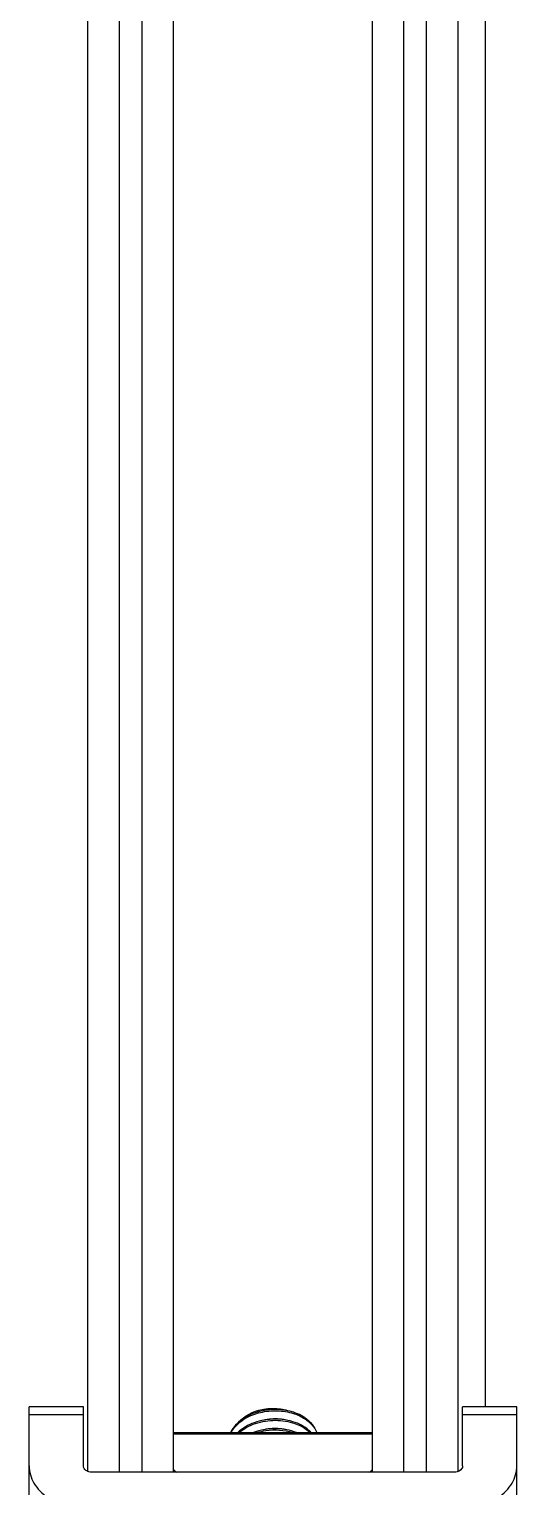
# Model space of a CAD drawing. Extents: x 27938 to 650306, y -92720 to 1524912.
# Drawn here: x 315351 to 315979, y 844218 to 846090 of the extents above; entities that cross this region are included whole.
import ezdxf

# ---------------------------------------------------------------- set-up
doc = ezdxf.new("R2010")
doc.units = 0
doc.header["$LTSCALE"] = 1000
doc.header["$MEASUREMENT"] = 0

msp = doc.modelspace()

# ---------------------------------------------------------------- linework, layer by layer
at = {"linetype": 'Continuous'}
for p, q in [((315426.8, 844237.9), (315426.8, 846888.2)), ((315467.4, 844236.7), (315467.4, 846888.2)), ((315496.5, 844236.7), (315496.5, 846888.2)), ((315537.1, 844236.7), (315537.1, 846888.2)), ((315792.7, 844236.7), (315792.7, 846888.2)), ((315833.3, 844236.7), (315833.3, 846888.2)), ((315862.4, 844236.7), (315862.4, 846888.2)), ((315903, 844237.9), (315903, 846888.2)), ((315937.9, 846865.5), (315937.9, 844320.8)), ((315351.3, 843752.1), (315351.3, 844320.8)), ((315421, 844320.8), (315351.3, 844320.8)), ((315421, 844244.9), (315421, 844320.8)), ((315908.8, 844244.9), (315908.8, 844320.8)), ((315978.5, 844320.8), (315908.8, 844320.8)), ((315978.5, 843752.1), (315978.5, 844320.8)), ((315421, 844310.6), (315351.3, 844310.6)), ((315978.5, 844310.6), (315908.8, 844310.6)), ((315537.1, 844287.7), (315792.7, 844287.7)), ((315537.1, 844286), (315792.7, 844286)), ((315897.2, 844236.7), (315432.6, 844236.7)), ((315539.2, 844238.3), (315540.6, 844236.7)), ((315789.2, 844236.7), (315790.6, 844238.3))]:
    msp.add_line(p, q, dxfattribs=at)
for centre, radius, start, end in [((315670.1, 844248.2), 68.9, 69.4703, 74.8773), ((315667.4, 844238.2), 67.1, 100.3047, 102.2499), ((315671, 844249.3), 66.1, 69.6939, 69.8962), ((315672, 844251.7), 63.5, 65.0364, 69.7243), ((315667.5, 844225.4), 67.6, 99.5601, 100.813), ((315684.5, 844259.9), 40.6, 43.29, 44.8708)]:
    msp.add_arc(centre, radius, start, end, dxfattribs=at)
for points, knots in [([(315616.1, 844295.1), (315624.8, 844305.1), (315645.2, 844314.8), (315672.8, 844316.6), (315687.1, 844313.8), (315693.8, 844311.4)], [0, 0, 0, 0, 0.481069, 0.745193, 1, 1, 1, 1]), ([(315688.1, 844314.7), (315676.3, 844317.9), (315651.9, 844318.6), (315629, 844308.6), (315620.4, 844301)], [0, 0, 0, 0, 0.51374, 1, 1, 1, 1]), ([(315620.5, 844300.9), (315628, 844309.7), (315645.7, 844318.1), (315669.8, 844319.5), (315682.3, 844316.9), (315688.1, 844314.7)], [0, 0, 0, 0, 0.4793, 0.744107, 1, 1, 1, 1]), ([(315680.1, 844316.5), (315678, 844316.9), (315669.2, 844318.1), (315660.1, 844317.6), (315653.6, 844316.2)], [0, 0, 0, 0, 0.246819, 1, 1, 1, 1]), ([(315620.4, 844301), (315619.3, 844300), (315615.3, 844296.1), (315612, 844291.4), (315610.2, 844287.7)], [0, 0, 0, 0, 0.260908, 1, 1, 1, 1]), ([(315611, 844287.7), (315611.4, 844288.4), (315612.9, 844291), (315614.7, 844293.4), (315616.1, 844295.1)], [0, 0, 0, 0, 0.244964, 1, 1, 1, 1]), ([(315713.3, 844288.6), (315707.8, 844294.1), (315692.9, 844302.5), (315667.2, 844306.4), (315641, 844302.2), (315625.5, 844293.4), (315619.5, 844287.7)], [0, 0, 0, 0, 0.229048, 0.489241, 0.755135, 1, 1, 1, 1]), ([(315621.2, 844287.7), (315627.3, 844293), (315642.5, 844301), (315667.9, 844304.8), (315692.6, 844301), (315707.1, 844293), (315712.5, 844287.8)], [0, 0, 0, 0, 0.246285, 0.511502, 0.770596, 1, 1, 1, 1]), ([(315682.1, 844303.8), (315680, 844304.2), (315671.1, 844305.7), (315662, 844305.4), (315655.4, 844304.2)], [0, 0, 0, 0, 0.245752, 1, 1, 1, 1]), ([(315705.9, 844306.9), (315705, 844307.4), (315701.3, 844309.7), (315697.4, 844311.6), (315694.3, 844312.7)], [0, 0, 0, 0, 0.242042, 1, 1, 1, 1]), ([(315698.8, 844309.3), (315699.3, 844309), (315701.6, 844307.9), (315703.7, 844306.7), (315705.3, 844305.7)], [0, 0, 0, 0, 0.254738, 1, 1, 1, 1]), ([(315705.3, 844305.7), (315708.8, 844303.5), (315715.2, 844298.3), (315719.7, 844291.3), (315721.1, 844287.7)], [0, 0, 0, 0, 0.526239, 1, 1, 1, 1]), ([(315705.9, 844306.9), (315709.4, 844304.4), (315715.7, 844298.8), (315719.9, 844291.4), (315721.2, 844287.7)], [0, 0, 0, 0, 0.522981, 1, 1, 1, 1]), ([(315695.2, 844287.7), (315691, 844289.4), (315673, 844294.4), (315653.2, 844292.8), (315640, 844287.8)], [0, 0, 0, 0, 0.243472, 1, 1, 1, 1]), ([(315644.3, 844287.7), (315648, 844288.9), (315663.2, 844292.3), (315679.4, 844291.3), (315690.5, 844287.8)], [0, 0, 0, 0, 0.252377, 1, 1, 1, 1]), ([(315682.6, 844291.3), (315680.5, 844291.8), (315671.8, 844293.4), (315662.8, 844293.2), (315656.3, 844292.1)], [0, 0, 0, 0, 0.245444, 1, 1, 1, 1]), ([(315351.3, 844244.9), (315351.3, 844237.3), (315356.2, 844220.9), (315375.2, 844202.2), (315401.8, 844190.2), (315422.1, 844187.4), (315432.6, 844187.4)], [0, 0, 0, 0, 0.209473, 0.444657, 0.712023, 1, 1, 1, 1]), ([(315426.7, 844237.8), (315425.9, 844238.2), (315423.1, 844239.6), (315421, 844242.7), (315421, 844244.9)], [0, 0, 0, 0, 0.2888, 1, 1, 1, 1]), ([(315897.2, 844187.4), (315907.7, 844187.4), (315928, 844190.2), (315954.6, 844202.2), (315973.6, 844220.9), (315978.5, 844237.3), (315978.5, 844244.9)], [0, 0, 0, 0, 0.287977, 0.555343, 0.790527, 1, 1, 1, 1]), ([(315908.8, 844244.9), (315908.8, 844244.2), (315908.2, 844241), (315905.3, 844238.8), (315903.1, 844237.8)], [0, 0, 0, 0, 0.22722, 1, 1, 1, 1])]:
    msp.add_open_spline(points, degree=3, knots=knots, dxfattribs=at)
for points in [[(315537.2, 844239.7), (315537.9, 844239.4), (315538.6, 844238.9), (315539.2, 844238.3)], [(315790.6, 844238.3), (315791.2, 844238.9), (315791.9, 844239.4), (315792.6, 844239.7)], [(315432.6, 844236.7), (315430.6, 844236.7), (315428.5, 844237.1), (315426.7, 844237.8)], [(315903.1, 844237.8), (315901.2, 844237.1), (315899.2, 844236.7), (315897.2, 844236.7)]]:
    msp.add_open_spline(points, degree=3, dxfattribs=at)

doc.saveas('drawing.dxf')
